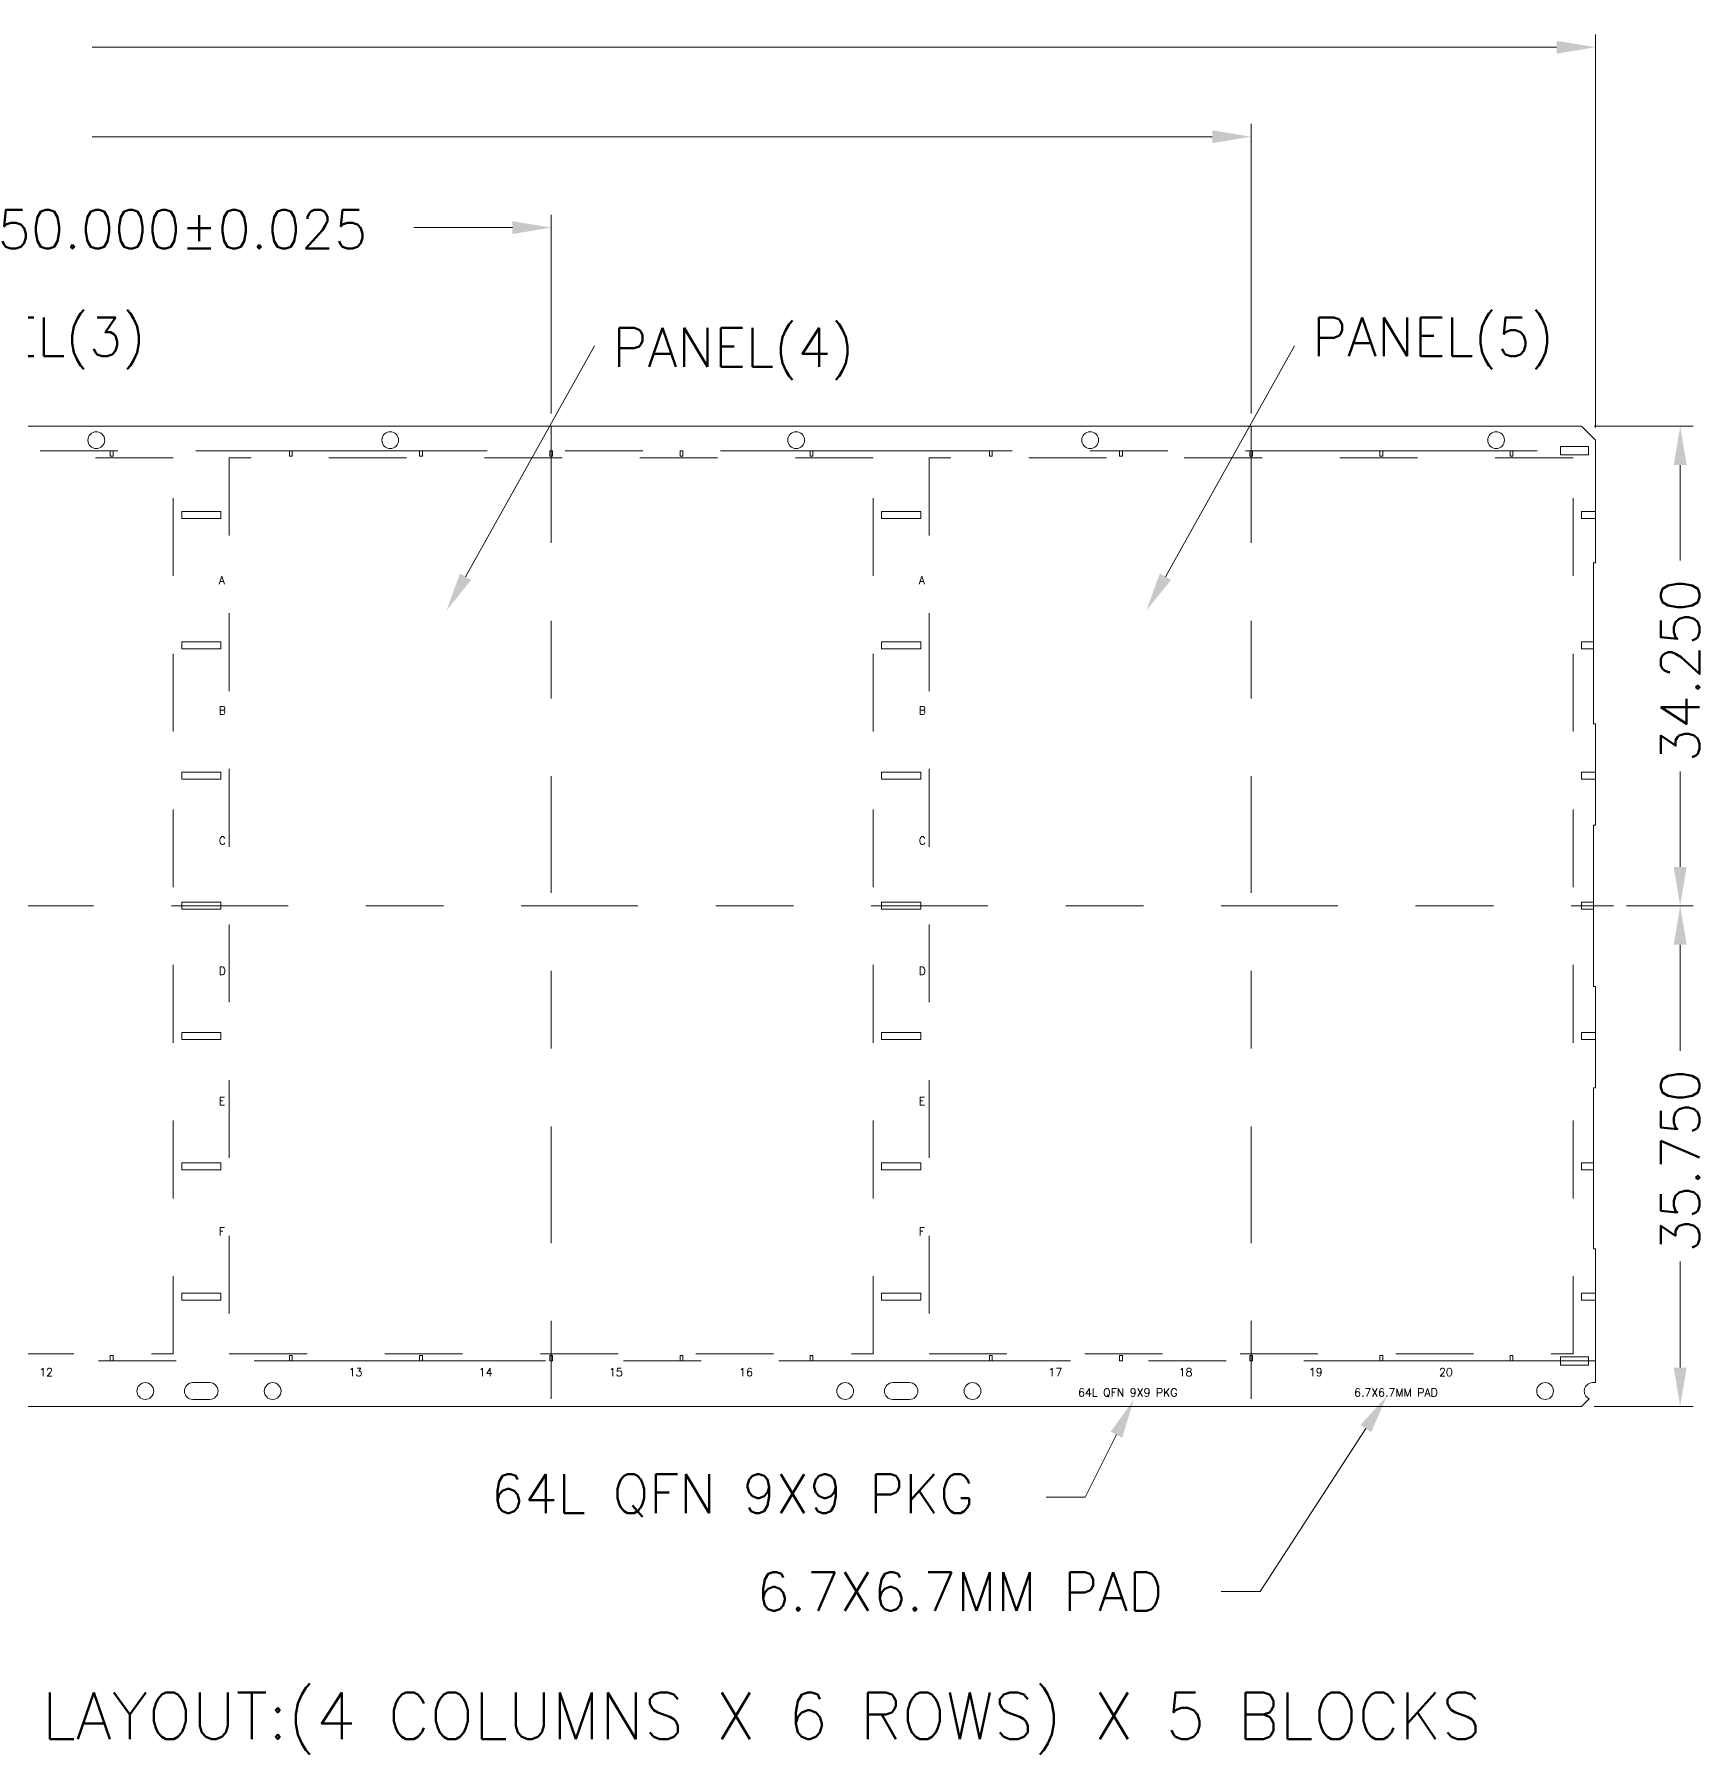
# Model space of a CAD drawing. Extents: x 0.5 to 10.25, y 0.33 to 6.92.
# Drawn here: x 8.107 to 10.249, y 3.822 to 6.033 of the extents above; entities that cross this region are included whole.
import ezdxf

# ---------------------------------------------------------------- set-up
doc = ezdxf.new("R2010")
doc.units = 0
doc.header["$LTSCALE"] = 0.006
doc.header["$MEASUREMENT"] = 0
doc.linetypes.add('CENTER', pattern=[2, 1.25, -0.25, 0.25, -0.25])
doc.linetypes.add('HIDDEN', pattern=[0.375, 0.25, -0.125])
for name, color, linetype in [('1', 7, 'CONTINUOUS'), ('1D', 7, 'CONTINUOUS'), ('2D', 7, 'CONTINUOUS')]:
    doc.layers.add(name, color=color, linetype=linetype)
doc.styles.add('SIMPLEX', font='SIMPLEX')
doc.styles.get("Standard").update_dxf_attribs({"font": 'SIMPLEX'})

msp = doc.modelspace()

# ---------------------------------------------------------------- linework, layer by layer
at = {"layer": '1', "lineweight": 13}
for p, q in [((5.632576, 5.529078), (10.096598, 5.529078)), ((10.114574, 5.511103), (10.096598, 5.529078)), ((10.114574, 5.353578), (10.114574, 5.511103)), ((8.296576, 5.410278), (8.296576, 5.419278)), ((9.196576, 5.410278), (9.196576, 5.419278)), ((10.114574, 5.410278), (10.114574, 5.419278)), ((10.111874, 5.146578), (10.111874, 5.353578)), ((8.296576, 5.242878), (8.296576, 5.251878)), ((9.196576, 5.242878), (9.196576, 5.251878)), ((10.111874, 5.242878), (10.111874, 5.251878)), ((10.111874, 5.146578), (10.114574, 5.146578)), ((10.114574, 5.016078), (10.114574, 5.146578)), ((8.296576, 5.075478), (8.296576, 5.084478)), ((9.196576, 5.075478), (9.196576, 5.084478)), ((10.114574, 5.075478), (10.114574, 5.084478)), ((10.111874, 5.016078), (10.111874, 4.912578)), ((8.296576, 4.908078), (8.296576, 4.917078)), ((9.196576, 4.908078), (9.196576, 4.917078)), ((10.111874, 4.908078), (10.111874, 4.917078)), ((10.111874, 4.809078), (10.111874, 4.912578)), ((10.111874, 4.809132), (10.111874, 4.819636)), ((10.114574, 4.809078), (10.114574, 4.678578)), ((8.296576, 4.740678), (8.296576, 4.749678)), ((9.196576, 4.740678), (9.196576, 4.749678)), ((10.114574, 4.740678), (10.114574, 4.749678)), ((10.111874, 4.678578), (10.111874, 4.471578)), ((8.296576, 4.573278), (8.296576, 4.582278)), ((9.196576, 4.573278), (9.196576, 4.582278)), ((10.111874, 4.573278), (10.111874, 4.582278)), ((10.114574, 4.471578), (10.114574, 4.299678)), ((8.296576, 4.405878), (8.296576, 4.414878)), ((9.196576, 4.405878), (9.196576, 4.414878)), ((10.114574, 4.405878), (10.114574, 4.414878)), ((8.310976, 4.299678), (8.332576, 4.299678)), ((9.210976, 4.299678), (9.232576, 4.299678)), ((10.110976, 4.299678), (10.114574, 4.299678)), ((5.632576, 4.269078), (10.096639, 4.269078)), ((8.332576, 4.278078), (8.310976, 4.278078)), ((9.232576, 4.278078), (9.210976, 4.278078)), ((10.106548, 4.279028), (10.096598, 4.269078))]:
    msp.add_line(p, q, dxfattribs=at)
for centre in [(8.186776, 5.511078), (8.564776, 5.511078), (9.086776, 5.511078), (9.464776, 5.511078), (9.986776, 5.511078), (8.249776, 4.288878), (8.413576, 4.288878), (9.149776, 4.288878), (9.313576, 4.288878), (10.049776, 4.288878), (10.049776, 4.288878)]:
    msp.add_circle(centre, 0.0108, dxfattribs=at)
for centre, start, end in [((8.310976, 4.288878), 90, 270), ((8.332576, 4.288878), 270, 90), ((9.210976, 4.288878), 90, 270), ((9.232576, 4.288878), 270, 90), ((10.110976, 4.288878), 90, 245.79507)]:
    msp.add_arc(centre, 0.0108, start, end, dxfattribs=at)
at = {"layer": '1D', "lineweight": 13}
for p, q in [((10.064628, 6.016142), (8.181368, 6.016142)), ((10.114628, 5.527549), (10.114628, 6.032642)), ((9.671776, 5.545578), (9.671776, 5.917632)), ((9.621776, 5.901132), (8.181368, 5.901132)), ((8.771776, 5.545578), (8.771776, 5.800829)), ((8.721776, 5.784329), (8.595063, 5.784329)), ((8.661597, 5.335607), (8.82752, 5.632229)), ((9.561597, 5.335607), (9.72752, 5.632229)), ((10.113098, 5.529078), (10.240004, 5.529078)), ((8.204776, 5.490378), (8.204776, 5.497578)), ((8.204776, 5.497578), (8.208376, 5.497578)), ((8.208376, 5.490378), (8.204776, 5.490378)), ((8.208376, 5.497578), (8.208376, 5.490378)), ((8.435176, 5.490378), (8.435176, 5.497578)), ((8.435176, 5.497578), (8.438776, 5.497578)), ((8.438776, 5.490378), (8.435176, 5.490378)), ((8.438776, 5.497578), (8.438776, 5.490378)), ((8.602576, 5.490378), (8.602576, 5.497578)), ((8.602576, 5.497578), (8.606176, 5.497578)), ((8.606176, 5.490378), (8.602576, 5.490378)), ((8.606176, 5.497578), (8.606176, 5.490378)), ((8.769976, 5.490378), (8.769976, 5.497578)), ((8.769976, 5.497578), (8.773576, 5.497578)), ((8.773576, 5.490378), (8.769976, 5.490378)), ((8.773576, 5.497578), (8.773576, 5.490378)), ((8.937376, 5.490378), (8.937376, 5.497578)), ((8.937376, 5.497578), (8.940976, 5.497578)), ((8.940976, 5.490378), (8.937376, 5.490378)), ((8.940976, 5.497578), (8.940976, 5.490378)), ((9.104776, 5.490378), (9.104776, 5.497578)), ((9.104776, 5.497578), (9.108376, 5.497578)), ((9.108376, 5.490378), (9.104776, 5.490378)), ((9.108376, 5.497578), (9.108376, 5.490378)), ((9.335176, 5.490378), (9.335176, 5.497578)), ((9.335176, 5.497578), (9.338776, 5.497578)), ((9.338776, 5.490378), (9.335176, 5.490378)), ((9.338776, 5.497578), (9.338776, 5.490378)), ((9.502576, 5.490378), (9.502576, 5.497578)), ((9.502576, 5.497578), (9.506176, 5.497578)), ((9.506176, 5.490378), (9.502576, 5.490378)), ((9.506176, 5.497578), (9.506176, 5.490378)), ((9.669976, 5.490378), (9.669976, 5.497578)), ((9.669976, 5.497578), (9.673576, 5.497578)), ((9.673576, 5.490378), (9.669976, 5.490378)), ((9.673576, 5.497578), (9.673576, 5.490378)), ((9.837376, 5.490378), (9.837376, 5.497578)), ((9.837376, 5.497578), (9.840976, 5.497578)), ((9.840976, 5.490378), (9.837376, 5.490378)), ((9.840976, 5.497578), (9.840976, 5.490378)), ((10.004776, 5.490378), (10.004776, 5.497578)), ((10.004776, 5.497578), (10.008376, 5.497578)), ((10.008376, 5.490378), (10.004776, 5.490378)), ((10.008376, 5.497578), (10.008376, 5.490378)), ((10.223504, 5.479078), (10.223504, 5.356376)), ((8.346976, 5.419278), (8.296576, 5.419278)), ((8.346976, 5.410278), (8.346976, 5.419278)), ((9.246976, 5.419278), (9.196576, 5.419278)), ((9.246976, 5.410278), (9.246976, 5.419278)), ((10.096576, 5.410278), (10.096576, 5.419278)), ((10.096576, 5.419278), (10.114574, 5.419278)), ((8.296576, 5.410278), (8.346976, 5.410278)), ((9.196576, 5.410278), (9.246976, 5.410278)), ((10.114574, 5.410278), (10.096576, 5.410278)), ((10.111874, 5.353578), (10.114574, 5.353578)), ((8.346976, 5.251878), (8.296576, 5.251878)), ((8.296576, 5.242878), (8.346976, 5.242878)), ((8.346976, 5.242878), (8.346976, 5.251878)), ((9.246976, 5.251878), (9.196576, 5.251878)), ((9.196576, 5.242878), (9.246976, 5.242878)), ((9.246976, 5.242878), (9.246976, 5.251878)), ((10.096576, 5.242878), (10.096576, 5.251878)), ((10.096576, 5.251878), (10.111874, 5.251878)), ((10.111874, 5.242878), (10.096576, 5.242878)), ((8.346976, 5.084478), (8.296576, 5.084478)), ((8.296576, 5.075478), (8.346976, 5.075478)), ((8.346976, 5.075478), (8.346976, 5.084478)), ((9.246976, 5.084478), (9.196576, 5.084478)), ((9.196576, 5.075478), (9.246976, 5.075478)), ((9.246976, 5.075478), (9.246976, 5.084478)), ((10.096576, 5.075478), (10.096576, 5.084478)), ((10.096576, 5.084478), (10.114574, 5.084478)), ((10.114574, 5.075478), (10.096576, 5.075478)), ((10.223504, 4.962578), (10.223504, 5.085281)), ((10.111874, 5.016078), (10.114574, 5.016078)), ((8.346976, 4.917078), (8.296576, 4.917078)), ((8.346976, 4.908078), (8.346976, 4.917078)), ((9.246976, 4.917078), (9.196576, 4.917078)), ((9.246976, 4.908078), (9.246976, 4.917078)), ((10.096576, 4.908078), (10.096576, 4.917078)), ((10.096576, 4.917078), (10.111874, 4.917078)), ((10.154431, 4.912578), (10.240004, 4.912578)), ((10.154431, 4.912578), (10.240004, 4.912578)), ((8.296576, 4.908078), (8.346976, 4.908078)), ((9.196576, 4.908078), (9.246976, 4.908078)), ((10.111874, 4.908078), (10.096576, 4.908078)), ((10.223504, 4.862578), (10.223504, 4.726376)), ((10.111874, 4.809078), (10.114574, 4.809078)), ((8.346976, 4.749678), (8.296576, 4.749678)), ((8.296576, 4.740678), (8.346976, 4.740678)), ((8.346976, 4.740678), (8.346976, 4.749678)), ((9.246976, 4.749678), (9.196576, 4.749678)), ((9.196576, 4.740678), (9.246976, 4.740678)), ((9.246976, 4.740678), (9.246976, 4.749678)), ((10.096576, 4.740678), (10.096576, 4.749678)), ((10.096576, 4.749678), (10.114574, 4.749678)), ((10.114574, 4.740678), (10.096576, 4.740678)), ((10.111874, 4.678578), (10.114574, 4.678578)), ((8.346976, 4.582278), (8.296576, 4.582278)), ((8.346976, 4.573278), (8.346976, 4.582278)), ((9.246976, 4.582278), (9.196576, 4.582278)), ((9.246976, 4.573278), (9.246976, 4.582278)), ((10.096576, 4.573278), (10.096576, 4.582278)), ((10.096576, 4.582278), (10.111874, 4.582278)), ((8.296576, 4.573278), (8.346976, 4.573278)), ((9.196576, 4.573278), (9.246976, 4.573278)), ((10.111874, 4.573278), (10.096576, 4.573278)), ((10.111874, 4.471578), (10.114574, 4.471578)), ((10.223504, 4.319078), (10.223504, 4.455281)), ((8.346976, 4.414878), (8.296576, 4.414878)), ((8.296576, 4.405878), (8.346976, 4.405878)), ((8.346976, 4.405878), (8.346976, 4.414878)), ((9.246976, 4.414878), (9.196576, 4.414878)), ((9.196576, 4.405878), (9.246976, 4.405878)), ((9.246976, 4.405878), (9.246976, 4.414878)), ((10.096576, 4.405878), (10.096576, 4.414878)), ((10.096576, 4.414878), (10.114574, 4.414878)), ((10.114574, 4.405878), (10.096576, 4.405878)), ((8.204776, 4.334778), (8.204776, 4.327578)), ((8.208376, 4.334778), (8.204776, 4.334778)), ((8.208376, 4.327578), (8.208376, 4.334778)), ((8.435176, 4.334778), (8.435176, 4.327578)), ((8.438776, 4.334778), (8.435176, 4.334778)), ((8.438776, 4.327578), (8.438776, 4.334778)), ((8.602576, 4.334778), (8.602576, 4.327578)), ((8.606176, 4.334778), (8.602576, 4.334778)), ((8.606176, 4.327578), (8.606176, 4.334778)), ((8.769976, 4.334778), (8.769976, 4.327578)), ((8.773576, 4.334778), (8.769976, 4.334778)), ((8.773576, 4.327578), (8.773576, 4.334778)), ((8.937376, 4.334778), (8.937376, 4.327578)), ((8.940976, 4.334778), (8.937376, 4.334778)), ((8.940976, 4.327578), (8.940976, 4.334778)), ((9.104776, 4.334778), (9.104776, 4.327578)), ((9.108376, 4.334778), (9.104776, 4.334778)), ((9.108376, 4.327578), (9.108376, 4.334778)), ((9.335176, 4.334778), (9.335176, 4.327578)), ((9.338776, 4.334778), (9.335176, 4.334778)), ((9.338776, 4.327578), (9.338776, 4.334778)), ((9.502576, 4.334778), (9.502576, 4.327578)), ((9.506176, 4.334778), (9.502576, 4.334778)), ((9.506176, 4.327578), (9.506176, 4.334778)), ((9.669976, 4.334778), (9.669976, 4.327578)), ((9.673576, 4.334778), (9.669976, 4.334778)), ((9.673576, 4.327578), (9.673576, 4.334778)), ((9.837376, 4.334778), (9.837376, 4.327578)), ((9.840976, 4.334778), (9.837376, 4.334778)), ((9.840976, 4.327578), (9.840976, 4.334778)), ((10.004776, 4.334778), (10.004776, 4.327578)), ((10.008376, 4.334778), (10.004776, 4.334778)), ((10.008376, 4.327578), (10.008376, 4.334778)), ((8.204776, 4.327578), (8.208376, 4.327578)), ((8.435176, 4.327578), (8.438776, 4.327578)), ((8.602576, 4.327578), (8.606176, 4.327578)), ((8.769976, 4.327578), (8.773576, 4.327578)), ((8.937376, 4.327578), (8.940976, 4.327578)), ((9.104776, 4.327578), (9.108376, 4.327578)), ((9.335176, 4.327578), (9.338776, 4.327578)), ((9.502576, 4.327578), (9.506176, 4.327578)), ((9.669976, 4.327578), (9.673576, 4.327578)), ((9.837376, 4.327578), (9.840976, 4.327578)), ((10.004776, 4.327578), (10.008376, 4.327578)), ((10.113098, 4.269078), (10.240004, 4.269078)), ((9.498524, 4.232844), (9.458427, 4.152359)), ((9.819272, 4.240664), (9.683393, 4.031174)), ((9.458427, 4.152359), (9.408427, 4.152359)), ((9.683393, 4.031174), (9.633393, 4.031174))]:
    msp.add_line(p, q, dxfattribs=at)
at = {"layer": '1D', "linetype": 'CENTER', "lineweight": 13, "ltscale": 20}
for p, q in [((8.771776, 5.529078), (8.771776, 4.269078)), ((9.671776, 5.529078), (9.671776, 4.269078)), ((5.583329, 4.912578), (10.137931, 4.912578))]:
    msp.add_line(p, q, dxfattribs=at)
at = {"layer": '1D', "linetype": 'CENTER', "lineweight": 13, "ltscale": 50}
for p, q in [((5.614576, 5.497578), (10.114628, 5.497578)), ((10.114628, 4.327578), (5.614576, 4.327578))]:
    msp.add_line(p, q, dxfattribs=at)
at = {"layer": '1D', "linetype": 'HIDDEN', "lineweight": 13, "ltscale": 50}
for p, q in [((8.285776, 5.488578), (7.457776, 5.488578)), ((8.285776, 4.336578), (8.285776, 5.488578)), ((9.185776, 5.488578), (8.357776, 5.488578)), ((8.357776, 5.488578), (8.357776, 4.336578)), ((9.185776, 4.336578), (9.185776, 5.488578)), ((10.085776, 5.488578), (9.257776, 5.488578)), ((9.257776, 5.488578), (9.257776, 4.336578)), ((10.085776, 4.336578), (10.085776, 5.488578)), ((7.457776, 4.336578), (8.285776, 4.336578)), ((8.357776, 4.336578), (9.185776, 4.336578)), ((9.257776, 4.336578), (10.085776, 4.336578))]:
    msp.add_line(p, q, dxfattribs=at)
at = {"layer": '1D', "lineweight": 13}
for points in [[(10.064628, 6.024475), (10.064628, 6.007809), (10.114628, 6.016142)], [(9.621776, 5.909465), (9.621776, 5.892798), (9.671776, 5.901132)], [(8.721776, 5.792662), (8.721776, 5.775996), (8.771776, 5.784329)], [(10.215171, 5.479078), (10.231838, 5.479078), (10.223504, 5.529078)], [(8.654339, 5.339701), (8.637034, 5.292056), (8.668855, 5.331513)], [(9.554339, 5.339701), (9.537034, 5.292056), (9.568855, 5.331513)], [(10.215171, 4.962578), (10.231838, 4.962578), (10.223504, 4.912578)], [(10.215171, 4.862578), (10.231838, 4.862578), (10.223504, 4.912578)], [(10.215171, 4.319078), (10.231838, 4.319078), (10.223504, 4.269078)], [(9.491065, 4.23656), (9.52082, 4.277597), (9.505983, 4.229128)], [(9.81228, 4.245199), (9.84648, 4.282613), (9.826263, 4.23613)]]:
    msp.add_solid(points, dxfattribs=at)
at = {"layer": '2D', "lineweight": 13}
for p, q in [((10.069628, 5.492178), (10.069628, 5.502978)), ((10.069628, 5.502978), (10.105628, 5.502978)), ((10.105628, 5.492178), (10.069628, 5.492178)), ((10.075037, 5.497578, -0.025221), (10.075037, 5.497578)), ((10.105628, 5.502978), (10.105628, 5.492178)), ((10.105628, 4.332978), (10.069628, 4.332978)), ((10.069628, 4.332978), (10.069628, 4.322178)), ((10.069628, 4.322178), (10.105628, 4.322178)), ((10.075037, 4.327578, -0.025221), (10.075037, 4.327578)), ((10.105628, 4.322178), (10.105628, 4.332978))]:
    msp.add_line(p, q, dxfattribs=at)

# ---------------------------------------------------------------- texts
at = {"layer": '1D', "lineweight": 13, "style": 'SIMPLEX'}
for s, height, rotation, p in [('50.000%%P0.025', 0.05, 360, (8.059871, 5.757309)), ('PANEL(3)', 0.05, 360, (7.939316, 5.618937)), ('PANEL(4)', 0.05, 360, (8.850461, 5.605437)), ('PANEL(5)', 0.05, 360, (9.750461, 5.618937)), ('34.250', 0.05, 90, (10.248504, 5.097019)), ('35.750', 0.05, 90, (10.248504, 4.467019)), ('64L QFN 9X9 PKG', 0.05, 360, (8.694308, 4.132121)), ('6.7X6.7MM PAD', 0.05, 360, (9.03594, 4.006174)), ('UNIT LAYOUT:(4 COLUMNS X 6 ROWS) X 5 BLOCKS ', 0.06, 360, (7.900755, 3.841591))]:
    msp.add_text(s, height=height, rotation=rotation, dxfattribs=at).set_placement(p)
at = {"layer": '1D', "lineweight": 13}
for s, p in [('A', (8.344299, 5.326009)), ('A', (9.244299, 5.326009)), ('B', (8.344299, 5.158609)), ('B', (9.244299, 5.158609)), ('C', (8.344299, 4.991209)), ('C', (9.244299, 4.991209)), ('D', (8.344299, 4.823809)), ('D', (9.244299, 4.823809)), ('E', (8.344299, 4.656409)), ('E', (9.244299, 4.656409)), ('F', (8.344299, 4.489009)), ('F', (9.244299, 4.489009)), ('12', (8.113491, 4.308017)), ('13', (8.511291, 4.308017)), ('14', (8.678691, 4.308017)), ('15', (8.846091, 4.308017)), ('16', (9.013491, 4.308017)), ('17', (9.411291, 4.308017)), ('18', (9.578691, 4.308017)), ('19', (9.746091, 4.308017)), ('20', (9.913491, 4.308017)), ('64L QFN 9X9 PKG', (9.449265, 4.281854)), ('6.7X6.7MM PAD', (9.804289, 4.281854))]:
    msp.add_text(s, height=0.010287, rotation=360, dxfattribs=at).set_placement(p)

doc.saveas('drawing.dxf')
